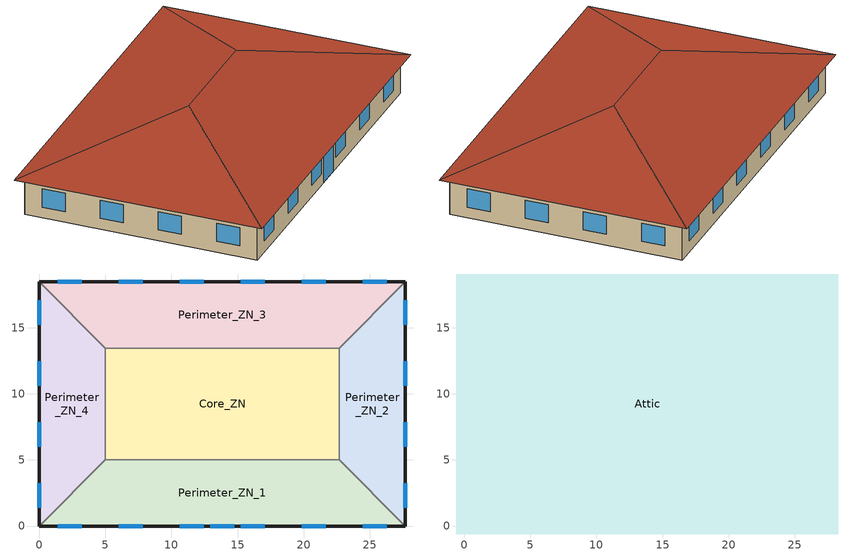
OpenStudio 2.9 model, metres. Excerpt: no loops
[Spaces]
Perimeter_ZN_1
 floor ground: 22.69,5 27.69,0 0,0 5,5 z0
 wall outside: 0,0 27.69,0 z0:3.05
 wall to Perimeter_ZN_4: 5,5 0,0 z0:3.05
 wall to Core_ZN: 22.69,5 5,5 z0:3.05
 wall to Perimeter_ZN_2: 27.69,0 22.69,5 z0:3.05
 window: 1.39,0 3.22,0 / 19.85,0 21.68,0 / 15.24,0 17.07,0 / 6.01,0 7.84,0 / 10.62,0 12.45,0 / 24.47,0 26.3,0 z0.9:2.42; 12.93,0 14.76,0 z0:2.13
Perimeter_ZN_2
 floor ground: 27.69,18.46 27.69,0 22.69,5 22.69,13.46 z0
 wall outside: 27.69,0 27.69,18.46 z0:3.05
 wall to Perimeter_ZN_3: 27.69,18.46 22.69,13.46 z0:3.05
 wall to Core_ZN: 22.69,13.46 22.69,5 z0:3.05
 window: 27.69,1.39 27.69,3.22 / 27.69,10.62 27.69,12.45 / 27.69,15.24 27.69,17.07 / 27.69,6.01 27.69,7.84 z0.9:2.42
Perimeter_ZN_3
 floor ground: 27.69,18.46 22.69,13.46 5,13.46 0,18.46 z0
 wall outside: 27.69,18.46 0,18.46 z0:3.05
 wall to Core_ZN: 5,13.46 22.69,13.46 z0:3.05
 wall to Perimeter_ZN_4: 0,18.46 5,13.46 z0:3.05
 window: 21.68,18.46 19.85,18.46 / 7.84,18.46 6.01,18.46 / 17.07,18.46 15.24,18.46 / 12.45,18.46 10.62,18.46 / 26.3,18.46 24.47,18.46 / 3.22,18.46 1.39,18.46 z0.9:2.42
Perimeter_ZN_4
 floor ground: 0,18.46 5,13.46 5,5 0,0 z0
 wall outside: 0,18.46 0,0 z0:3.05
 wall to Core_ZN: 5,5 5,13.46 z0:3.05
 window: 0,3.22 0,1.39 / 0,12.45 0,10.62 / 0,7.84 0,6.01 / 0,17.07 0,15.24 z0.9:2.42
Core_ZN
 floor ground: 22.69,13.46 22.69,5 5,5 5,13.46 z0
Attic
 floor outside: 28.29,19.06 27.69,18.46 0,18.46 -0.6,19.06 z3.05; -0.6,19.06 0,18.46 0,0 -0.6,-0.6 z3.05; 28.29,19.06 28.29,-0.6 27.69,0 27.69,18.46 z3.05; 27.69,0 28.29,-0.6 -0.6,-0.6 0,0 z3.05
 floor to Perimeter_ZN_4: 0,18.46 5,13.46 5,5 0,0 z3.05
 floor to Perimeter_ZN_1: 22.69,5 27.69,0 0,0 5,5 z3.05
 floor to Perimeter_ZN_2: 27.69,18.46 27.69,0 22.69,5 22.69,13.46 z3.05
 floor to Core_ZN: 22.69,13.46 22.69,5 5,5 5,13.46 z3.05
 floor to Perimeter_ZN_3: 27.69,18.46 22.69,13.46 5,13.46 0,18.46 z3.05
 roof outside: 18.46,9.23,6.33 28.29,-0.6,3.05 28.29,19.06,3.05; 18.46,9.23,6.33 28.29,19.06,3.05 -0.6,19.06,3.05 9.23,9.23,6.33; 9.23,9.23,6.33 -0.6,-0.6,3.05 28.29,-0.6,3.05 18.46,9.23,6.33; 9.23,9.23,6.33 -0.6,19.06,3.05 -0.6,-0.6,3.05
[Site]
Chicago Ohare Intl Ap_IL_USA: Latitude {deg}=41.98; Longitude {deg}=-87.92; Time Zone {hr}=-6; Elevation {m}=201; Terrain=City
[Building]
-SmallOffice-ASHRAE 169-2006-5A created: 2020-04-09 16:01:02 -0600: North Axis {deg}=0; Default Construction Set=Res 90.1-2010 - Office - ASHRAE 169-2013-5A; Standards Number of Stories=1; Standards Number of Above Ground Stories=1; Standards Building Type=Office
[ClimateZones]
Climate Zone Institution Name 1=ASHRAE; Climate Zone Document Name 1=ANSI/ASHRAE Standard 169; Climate Zone Document Year 1=2006; Climate Zone Value 1=5A; Climate Zone Institution Name 2=CEC; Climate Zone Document Name 2=California Climate Zone Descriptions; Climate Zone Document Year 2=1995
[Site:WaterMainsTemperature]
Calculation Method=Correlation; Annual Average Outdoor Air Temperature {C}=9.925; Maximum Difference In Monthly Average Outdoor Air Temperatures {deltaC}=28.7
[SizingPeriod:DesignDay] Barometric Pressure {Pa}=98934; Sky Clearness=0; Rain Indicator=0; Snow Indicator=0; Day of Month=21; Daylight Saving Time Indicator=0; Humidity Indicating Type=Wetbulb; Dry-Bulb Temperature Range Modifier Type=DefaultMultipliers
Name | Maximum Dry-Bulb Temperature {C} | Daily Dry-Bulb Temperature Range {deltaC} | Humidity Indicating Conditions at Maximum Dry-Bulb | Wind Speed {m/s} | Wind Direction {deg} | Month | Day Type | Solar Model Indicator | ASHRAE Taub | ASHRAE Taud
Chicago Ohare Intl Ap Ann Clg .4% Condns DB=>MWB | 33.3 | 10.5 | 23.7 | 5.2 | 230 | 7 | SummerDesignDay | ASHRAETau | 0.455 | 2.05
Chicago Ohare Intl Ap Ann Htg 99.6% Condns DB | -20 | 0 | -20 | 4.9 | 270 | 1 | WinterDesignDay | ASHRAEClearSky
[Site:GroundTemperature:BuildingSurface]
19.527, 19.502, 19.536, 19.598, 20.002, 21.64, 22.225, 22.375, 21.449, 20.121, 19.802, 19.633
[Material:NoMass] Thermal Absorptance=0.9; Solar Absorptance=0.7
Name | Roughness | Thermal Resistance {m2-K/W} | Visible Absorptance
CP02 CARPET PAD | VeryRough | 0.21648 | 0.8
Typical Carpet Pad | Smooth | 0.21648 | 0.8
Typical Insulation R-10.94 | Smooth | 1.92744 | 0.7
Typical Insulation R-8.72 | Smooth | 1.53614 | 0.7
Typical Insulation R-19.72 | Smooth | 3.4722 | 0.7
Typical Insulation R-0.58 1 | Smooth | 0.101875 | 0.7
Typical Insulation R-1.15 1 | Smooth | 0.202527 | 0.7
[Material]
Name | Roughness | Thickness {m} | Conductivity {W/m-K} | Density {kg/m3} | Specific Heat {J/kg-K} | Thermal Absorptance | Solar Absorptance | Visible Absorptance
100mm Normalweight concrete floor | MediumSmooth | 0.1016 | 2.31 | 2322 | 832
G01 13mm gypsum board | Smooth | 0.0127 | 0.16 | 800 | 1090 | 0.9 | 0.7 | 0.5
4 in. Normalweight Concrete Floor | MediumRough | 0.1016 | 2.31 | 2322 | 832 | 0.9 | 0.7 | 0.7
6 in. Normalweight Concrete Floor | MediumRough | 0.1524 | 2.31 | 2322 | 832 | 0.9 | 0.7 | 0.7
8 in. Concrete Block Basement Wall | MediumRough | 0.2032 | 1.326 | 1842 | 912 | 0.9 | 0.7 | 0.7
F08 Metal surface; Metal Roof Surface | Smooth | 0.0008 | 45.28 | 7824 | 500 | 0.9 | 0.7 | 0.7
G05 25mm wood | MediumSmooth | 0.0254 | 0.15 | 608 | 1630 | 0.9 | 0.5 | 0.5
Std Wood 6inch | MediumSmooth | 0.15 | 0.12 | 540 | 1210 | 0.9 | 0.7 | 0.7
1IN Stucco | Smooth | 0.0253 | 0.6918 | 1858 | 837 | 0.9 | 0.7 | 0.92
8IN CONCRETE HW RefBldg | Rough | 0.2032 | 1.311 | 2240 | 836.8 | 0.9 | 0.7 | 0.7
1/2IN Gypsum | Smooth | 0.0127 | 0.16 | 784.9 | 830 | 0.9 | 0.4 | 0.4
Roof Membrane | VeryRough | 0.0095 | 0.16 | 1121.29 | 1460 | 0.9 | 0.7 | 0.7
[Construction]
Typical Interior Floor: 100mm Normalweight concrete floor, CP02 CARPET PAD
Typical Interior Wall: G01 13mm gypsum board, G01 13mm gypsum board
Typical Interior Ceiling: CP02 CARPET PAD, 100mm Normalweight concrete floor
Typical Insulated Carpeted 6in Slab Floor: 6 in. Normalweight Concrete Floor, Typical Carpet Pad
Typical Insulated Basement Mass Wall: 8 in. Concrete Block Basement Wall
U 0.52 SHGC 0.40 Dbl Ref-D Clr 6mm/13mm Air: REF D CLEAR 6MM, AIR 13MM, CLEAR 6MM
U 0.72 SHGC 0.25 Sgl Ref-B-M Tint 6mm: REF B TINT MID 6MM
U 1.17 SHGC 0.49 Sgl Ref-D Clr 6mm: REF D CLEAR 6MM
Typical Interior Window: Clear 3mm
Typical Interior Door; Typical Interior Partition: G05 25mm wood
InteriorFurnishings: Std Wood 6inch
Typical Insulated Exterior Mass Floor R-13.51: Typical Insulation R-10.94, 4 in. Normalweight Concrete Floor, Typical Carpet Pad
Typical Insulated Exterior Mass Wall R-11.11: 1IN Stucco, 8IN CONCRETE HW RefBldg, Typical Insulation R-8.72, 1/2IN Gypsum
Typical IEAD Roof R-20.83: Roof Membrane, Typical Insulation R-19.72, Metal Roof Surface
Typical Insulated Metal Door R-1.43 1: F08 Metal surface, Typical Insulation R-0.58 1
Typical Overhead Door R-2.0 1: Typical Insulation R-1.15 1
[WindowMaterial:Glazing] Optical Data Type=SpectralAverage; Infrared Transmittance at Normal Incidence=0; Front Side Infrared Hemispherical Emissivity=0.84; Conductivity {W/m-K}=0.9; Dirt Correction Factor for Solar and Visible Transmittance=1; Solar Diffusing=No
Name | Thickness {m} | Solar Transmittance at Normal Incidence | Front Side Solar Reflectance at Normal Incidence | Back Side Solar Reflectance at Normal Incidence | Visible Transmittance at Normal Incidence | Front Side Visible Reflectance at Normal Incidence | Back Side Visible Reflectance at Normal Incidence | Back Side Infrared Hemispherical Emissivity
REF D CLEAR 6MM | 0.006 | 0.429 | 0.308 | 0.379 | 0.334 | 0.453 | 0.505 | 0.82
CLEAR 6MM | 0.006 | 0.775 | 0.071 | 0.071 | 0.881 | 0.08 | 0.08 | 0.84
REF B TINT MID 6MM | 0.006 | 0.1 | 0.11 | 0.41 | 0.13 | 0.1 | 0.32 | 0.45
Clear 3mm | 0.003 | 0.837 | 0.075 | 0.075 | 0.898 | 0.081 | 0.081 | 0.84
[WindowMaterial:Gas]
AIR 13MM: Gas Type=Air; Thickness {m}=0.0127
[DefaultConstructionSet]
Res 90.1-2010 - Office - ASHRAE 169-2013-5A: Default Exterior Surface Constructions=Default Surface Constructions 7; Default Interior Surface Constructions=Default Surface Constructions 8; Default Ground Contact Surface Constructions=Default Surface Constructions 9; Default Exterior SubSurface Constructions=Default Sub Surface Constructions 5; Default Interior SubSurface Constructions=Default Sub Surface Constructions 6; Interior Partition Construction=Typical Interior Partition
[DefaultSurfaceConstructions]
Name | Floor Construction | Wall Construction | Roof Ceiling Construction
Default Surface Constructions 7 | Typical Insulated Exterior Mass Floor R-13.51 | Typical Insulated Exterior Mass Wall R-11.11 | Typical IEAD Roof R-20.83
Default Surface Constructions 8 | Typical Interior Floor | Typical Interior Wall | Typical Interior Ceiling
Default Surface Constructions 9 | Typical Insulated Carpeted 6in Slab Floor | Typical Insulated Basement Mass Wall
[DefaultSubSurfaceConstructions]
Name | Fixed Window Construction | Operable Window Construction | Door Construction | Glass Door Construction | Overhead Door Construction | Skylight Construction | Tubular Daylight Dome Construction | Tubular Daylight Diffuser Construction
Default Sub Surface Constructions 5 | U 0.52 SHGC 0.40 Dbl Ref-D Clr 6mm/13mm Air | U 0.52 SHGC 0.40 Dbl Ref-D Clr 6mm/13mm Air | Typical Insulated Metal Door R-1.43 1 | U 0.72 SHGC 0.25 Sgl Ref-B-M Tint 6mm | Typical Overhead Door R-2.0 1 | U 1.17 SHGC 0.49 Sgl Ref-D Clr 6mm | Typical Interior Window | Typical Interior Window
Default Sub Surface Constructions 6 | Typical Interior Window | Typical Interior Window | Typical Interior Door
[Space]
Name | Space Type | Building Story | Thermal Zone | Part of Total Floor Area
Perimeter_ZN_1 | Office WholeBuilding - Sm Office - 90.1-2010 | Building Story 1 | Perimeter_ZN_1 ZN | Yes
Attic | Office Attic - 90.1-2010 |  | Attic ZN | No
Perimeter_ZN_2 | Office WholeBuilding - Sm Office - 90.1-2010 | Building Story 1 | Perimeter_ZN_2 ZN | Yes
Perimeter_ZN_3 | Office WholeBuilding - Sm Office - 90.1-2010 | Building Story 1 | Perimeter_ZN_3 ZN | Yes
Perimeter_ZN_4 | Office WholeBuilding - Sm Office - 90.1-2010 | Building Story 1 | Perimeter_ZN_4 ZN | Yes
Core_ZN | Office WholeBuilding - Sm Office - 90.1-2010 | Building Story 1 | Core_ZN ZN | Yes
[BuildingStory]
Building Story 1: Nominal Z Coordinate {m}=0
[SpaceType] Standards Building Type=Office
Name | Default Schedule Set | Design Specification Outdoor Air Object | Standards Space Type
Office WholeBuilding - Sm Office - 90.1-2010 | Office WholeBuilding - Sm Office Schedule Set | Office WholeBuilding - Sm Office Ventilation | WholeBuilding - Sm Office
Office Attic - 90.1-2010 | Office Attic Schedule Set | Office Attic Ventilation | Attic
[Lights:Definition]
Office WholeBuilding - Sm Office Lights Definition 1: Design Level Calculation Method=Watts/Area; Watts per Space Floor Area {W/m2}=9.68752; Fraction Radiant=0.7; Fraction Visible=0.2
[ThermalZone] Use Ideal Air Loads=No
Name | Thermostat | Primary Daylighting Control | Fraction of Zone Controlled by Primary Daylighting Control | Secondary Daylighting Control | Fraction of Zone Controlled by Secondary Daylighting Control
Attic ZN
Core_ZN ZN | Office WholeBuilding - Sm Office - 90.1-2010 Thermostat 4
Perimeter_ZN_1 ZN | Office WholeBuilding - Sm Office - 90.1-2010 Thermostat | Perimeter_ZN_1 Daylt Sensor 1 | 0.02 | Perimeter_ZN_1 Daylt Sensor 2 | 0.1
Perimeter_ZN_2 ZN | Office WholeBuilding - Sm Office - 90.1-2010 Thermostat 1 | Perimeter_ZN_2 Daylt Sensor 1 | 0.06 | Perimeter_ZN_2 Daylt Sensor 2 | 0.15
Perimeter_ZN_3 ZN | Office WholeBuilding - Sm Office - 90.1-2010 Thermostat 2 | Perimeter_ZN_3 Daylt Sensor 1 | 0.1 | Perimeter_ZN_3 Daylt Sensor 2 | 0.02
Perimeter_ZN_4 ZN | Office WholeBuilding - Sm Office - 90.1-2010 Thermostat 3 | Perimeter_ZN_4 Daylt Sensor 1 | 0.06 | Perimeter_ZN_4 Daylt Sensor 2 | 0.15
[Sizing:Zone]
Attic ZN: Zone Cooling Design Supply Air Temperature Input Method=SupplyAirTemperature; Zone Cooling Design Supply Air Temperature {C}=14; Zone Cooling Design Supply Air Temperature Difference {deltaC}=11.11; Zone Heating Design Supply Air Temperature Input Method=SupplyAirTemperature; Zone Heating Design Supply Air Temperature {C}=40; Zone Heating Design Supply Air Temperature Difference {deltaC}=11.11; Zone Cooling Design Supply Air Humidity Ratio {kg-H2O/kg-air}=0.0085; Zone Heating Design Supply Air Humidity Ratio {kg-H2O/kg-air}=0.008; Cooling Design Air Flow Method=DesignDay; Heating Design Air Flow Method=DesignDay; Account for Dedicated Outdoor Air System=No; Dedicated Outdoor Air System Control Strategy=NeutralSupplyAir; Dedicated Outdoor Air Low Setpoint Temperature for Design {C}=autosize; Dedicated Outdoor Air High Setpoint Temperature for Design {C}=autosize
[AvailabilityManager:NightCycle] Control Type=CycleOnAny; Thermostat Tolerance {deltaC}=1; Cycling Run Time {s}=1800
Availability Manager Night Cycle 1; Availability Manager Night Cycle 2; Availability Manager Night Cycle 3; Availability Manager Night Cycle 4; Availability Manager Night Cycle 5; Availability Manager Night Cycle 6
[InternalMass:Definition]
Internal Mass Definition 1: Construction=InteriorFurnishings; Design Level Calculation Method=SurfaceArea/Area; Surface Area per Space Floor Area=2
[InternalMass] Internal Mass Definition=Internal Mass Definition 1; Multiplier=1
Name | Space or SpaceType
Perimeter_ZN_1 Mass | Perimeter_ZN_1
Attic Mass | Attic
Perimeter_ZN_2 Mass | Perimeter_ZN_2
Perimeter_ZN_3 Mass | Perimeter_ZN_3
Perimeter_ZN_4 Mass | Perimeter_ZN_4
Core_ZN Mass | Core_ZN
[Exterior:Lights:Definition]
Name | Design Level {W}
Occ Sensing Exterior Lights Def | 861.3
NonDimming Exterior Lights Def | 50.7
[Exterior:Lights] Control Option=AstronomicalClock
Name | Exterior Lights Definition | Schedule
Occ Sensing Exterior Lights Def | Occ Sensing Exterior Lights Def | OfficeSmall Exterior_lighting_schedule_b
NonDimming Exterior Lights Def | NonDimming Exterior Lights Def | OfficeSmall Exterior_lighting_schedule_a
[Daylighting:Control] Position Z-Coordinate {m}=0.762; Illuminance Setpoint {lux}=500; Lighting Control Type=Stepped; Minimum Input Power Fraction for Continuous Dimming Control=0.3; Minimum Light Output Fraction for Continuous Dimming Control=0.2; Number of Stepped Control Steps=3; Probability Lighting will be Reset When Needed in Manual Stepped Control=1; Maximum Allowable Discomfort Glare Index=22
Name | Space | Position X-Coordinate {m} | Position Y-Coordinate {m}
Perimeter_ZN_1 Daylt Sensor 1 | Perimeter_ZN_1 | 3.3236 | 1.6002
Perimeter_ZN_1 Daylt Sensor 2 | Perimeter_ZN_1 | 8.9611 | 1.6002
Perimeter_ZN_2 Daylt Sensor 1 | Perimeter_ZN_2 | 26.0898 | 3.3236
Perimeter_ZN_2 Daylt Sensor 2 | Perimeter_ZN_2 | 26.0898 | 9.23
Perimeter_ZN_3 Daylt Sensor 1 | Perimeter_ZN_3 | 13.8684 | 16.8598
Perimeter_ZN_3 Daylt Sensor 2 | Perimeter_ZN_3 | 24.3664 | 16.8598
Perimeter_ZN_4 Daylt Sensor 1 | Perimeter_ZN_4 | 1.6002 | 15.1364
Perimeter_ZN_4 Daylt Sensor 2 | Perimeter_ZN_4 | 1.6002 | 9.2446
[People:Definition]
Office WholeBuilding - Sm Office People Definition 1: Number of People Calculation Method=People/Area; People per Space Floor Area {person/m2}=0.0602779; Fraction Radiant=0.3
[People]
Office WholeBuilding - Sm Office People: People Definition=Office WholeBuilding - Sm Office People Definition 1; Space or SpaceType=Office WholeBuilding - Sm Office - 90.1-2010; Work Efficiency Schedule=Work Efficiency Schedule; Clothing Insulation Schedule=Clothing Schedule; Air Velocity Schedule=Air Velocity Schedule; Multiplier=1
[Lights]
Office WholeBuilding - Sm Office Lights: Lights Definition=Office WholeBuilding - Sm Office Lights Definition 1; Space or SpaceType=Office WholeBuilding - Sm Office - 90.1-2010; Fraction Replaceable=1
[ElectricEquipment:Definition]
Office WholeBuilding - Sm Office Elec Equip Definition 1: Design Level Calculation Method=Watts/Area; Watts per Space Floor Area {W/m2}=6.78126; Fraction Radiant=0.5
[ElectricEquipment]
Office WholeBuilding - Sm Office Elec Equip: Electric Equipment Definition=Office WholeBuilding - Sm Office Elec Equip Definition 1; Space or SpaceType=Office WholeBuilding - Sm Office - 90.1-2010
[DesignSpecification:OutdoorAir] Outdoor Air Flow per Person {m3/s-person}=0; Outdoor Air Flow Air Changes per Hour {1/hr}=0
Name | Outdoor Air Method | Outdoor Air Flow per Floor Area {m3/s-m2} | Outdoor Air Flow Rate {m3/s} | Outdoor Air Flow Rate Fraction Schedule
Office WholeBuilding - Sm Office Ventilation | Sum | 0.0004318 | 0 | Always On Schedule
Office Attic Ventilation |  | 0
[DefaultScheduleSet]
Name | Number of People Schedule | People Activity Level Schedule | Lighting Schedule | Electric Equipment Schedule | Infiltration Schedule
Office WholeBuilding - Sm Office Schedule Set | OfficeSmall BLDG_OCC_SCH | OfficeSmall ACTIVITY_SCH | OfficeSmall BLDG_LIGHT_SCH_2010 | OfficeSmall BLDG_EQUIP_SCH_2010 | OfficeSmall INFIL_QUARTER_ON_SCH
Office Attic Schedule Set |  |  |  |  | OfficeLarge INFIL_SCH_PNNL
[SpaceInfiltration:DesignFlowRate] Schedule=faultlvlsch_EI; Design Flow Rate Calculation Method=Flow/ExteriorArea; Flow per Exterior Surface Area {m3/s-m2}=0.000569573; Constant Term Coefficient=0; Temperature Term Coefficient=0; Velocity Term Coefficient=0.224; Velocity Squared Term Coefficient=0
Name | Space or SpaceType
Perimeter_ZN_1 Infiltration 0.2 percent increase | Perimeter_ZN_1
Perimeter_ZN_2 Infiltration 0.2 percent increase | Perimeter_ZN_2
Perimeter_ZN_3 Infiltration 0.2 percent increase | Perimeter_ZN_3
Perimeter_ZN_4 Infiltration 0.2 percent increase | Perimeter_ZN_4
[ThermostatSetpoint:DualSetpoint] Heating Setpoint Temperature Schedule=OfficeSmall HTGSETP_SCH_NO_OPTIMUM; Cooling Setpoint Temperature Schedule=OfficeSmall CLGSETP_SCH_NO_OPTIMUM
Office WholeBuilding - Sm Office - 90.1-2010 Thermostat; Office WholeBuilding - Sm Office - 90.1-2010 Thermostat 1; Office WholeBuilding - Sm Office - 90.1-2010 Thermostat 2; Office WholeBuilding - Sm Office - 90.1-2010 Thermostat 3; Office WholeBuilding - Sm Office - 90.1-2010 Thermostat 4
[EnergyManagementSystem:Program]
emsprogram_EI_PerimeterZN1Infiltration: SET FLRATIO = 0.2; SET SM = 6.0; SET SD = 1.0; SET ST = 9.0; SET EM = 12.0; SET ED = 31.0; SET ET = 23.0; SET tau = 0.0; SET dt = 0.16666666666666666; IF tau == 0; SET tau = 0.001; ENDIF; SET ActualTime = (DayOfYear-1.0)*24.0 + CurrentTime; IF SM == 1; SET T_SM = 0; ELSEIF SM == 2; SET T_SM = 744; ELSEIF SM == 3; SET T_SM = 1416; ELSEIF SM == 4; SET T_SM = 2160; ELSEIF SM == 5; SET T_SM = 2880; ELSEIF SM == 6; SET T_SM = 3624; ELSEIF SM == 7; SET T_SM = 4344; ELSEIF SM == 8; SET T_SM = 5088; ELSEIF SM == 9; SET T_SM = 5832; ELSEIF SM == 10; SET T_SM = 6552; ELSEIF SM == 11; SET T_SM = 7296; ELSEIF SM == 12; SET T_SM = 8016; ENDIF; IF EM == 1; SET T_EM = 0; ELSEIF EM == 2; SET T_EM = 744; ELSEIF EM == 3; SET T_EM = 1416; ELSEIF EM == 4; SET T_EM = 2160; ELSEIF EM == 5; SET T_EM = 2880; ELSEIF EM == 6; SET T_EM = 3624; ELSEIF EM == 7; SET T_EM = 4344; ELSEIF EM == 8; SET T_EM = 5088; ELSEIF EM == 9; SET T_EM = 5832; ELSEIF EM == 10; SET T_EM = 6552; ELSEIF EM == 11; SET T_EM = 7296; ELSEIF EM == 12; SET T_EM = 8016; ENDIF; SET StartTime = T_SM + (SD-1)*24 + ST; SET EndTime = T_EM + (ED-1)*24 + ET; IF (ActualTime>=StartTime) && (ActualTime<=EndTime); SET AF_previous = @TrendValue emstv_EI_PerimeterZN1Infiltration 1; SET AF_current_EI_PerimeterZN1Infiltration = AF_previous + dt/tau; IF AF_current_EI_PerimeterZN1Infiltration>1.0; SET AF_current_EI_PerimeterZN1Infiltration = 1.0; ENDIF; IF AF_previous>=1.0; SET AF_current_EI_PerimeterZN1Infiltration = 1.0; ENDIF; ELSE; SET AF_previous = 0.0; SET AF_current_EI_PerimeterZN1Infiltration = 0.0; ENDIF; SET SCH = sch_original_EI_PerimeterZN1Infiltration; SET AF = AF_current_EI_PerimeterZN1Infiltration; SET FL_EI_PerimeterZN1Infiltration = SCH*(1+FLRATIO*AF)
emsprogram_EI_PerimeterZN2Infiltration: SET FLRATIO = 0.2; SET SM = 6.0; SET SD = 1.0; SET ST = 9.0; SET EM = 12.0; SET ED = 31.0; SET ET = 23.0; SET tau = 0.0; SET dt = 0.16666666666666666; IF tau == 0; SET tau = 0.001; ENDIF; SET ActualTime = (DayOfYear-1.0)*24.0 + CurrentTime; IF SM == 1; SET T_SM = 0; ELSEIF SM == 2; SET T_SM = 744; ELSEIF SM == 3; SET T_SM = 1416; ELSEIF SM == 4; SET T_SM = 2160; ELSEIF SM == 5; SET T_SM = 2880; ELSEIF SM == 6; SET T_SM = 3624; ELSEIF SM == 7; SET T_SM = 4344; ELSEIF SM == 8; SET T_SM = 5088; ELSEIF SM == 9; SET T_SM = 5832; ELSEIF SM == 10; SET T_SM = 6552; ELSEIF SM == 11; SET T_SM = 7296; ELSEIF SM == 12; SET T_SM = 8016; ENDIF; IF EM == 1; SET T_EM = 0; ELSEIF EM == 2; SET T_EM = 744; ELSEIF EM == 3; SET T_EM = 1416; ELSEIF EM == 4; SET T_EM = 2160; ELSEIF EM == 5; SET T_EM = 2880; ELSEIF EM == 6; SET T_EM = 3624; ELSEIF EM == 7; SET T_EM = 4344; ELSEIF EM == 8; SET T_EM = 5088; ELSEIF EM == 9; SET T_EM = 5832; ELSEIF EM == 10; SET T_EM = 6552; ELSEIF EM == 11; SET T_EM = 7296; ELSEIF EM == 12; SET T_EM = 8016; ENDIF; SET StartTime = T_SM + (SD-1)*24 + ST; SET EndTime = T_EM + (ED-1)*24 + ET; IF (ActualTime>=StartTime) && (ActualTime<=EndTime); SET AF_previous = @TrendValue emstv_EI_PerimeterZN2Infiltration 1; SET AF_current_EI_PerimeterZN2Infiltration = AF_previous + dt/tau; IF AF_current_EI_PerimeterZN2Infiltration>1.0; SET AF_current_EI_PerimeterZN2Infiltration = 1.0; ENDIF; IF AF_previous>=1.0; SET AF_current_EI_PerimeterZN2Infiltration = 1.0; ENDIF; ELSE; SET AF_previous = 0.0; SET AF_current_EI_PerimeterZN2Infiltration = 0.0; ENDIF; SET SCH = sch_original_EI_PerimeterZN2Infiltration; SET AF = AF_current_EI_PerimeterZN2Infiltration; SET FL_EI_PerimeterZN2Infiltration = SCH*(1+FLRATIO*AF)
emsprogram_EI_PerimeterZN3Infiltration: SET FLRATIO = 0.2; SET SM = 6.0; SET SD = 1.0; SET ST = 9.0; SET EM = 12.0; SET ED = 31.0; SET ET = 23.0; SET tau = 0.0; SET dt = 0.16666666666666666; IF tau == 0; SET tau = 0.001; ENDIF; SET ActualTime = (DayOfYear-1.0)*24.0 + CurrentTime; IF SM == 1; SET T_SM = 0; ELSEIF SM == 2; SET T_SM = 744; ELSEIF SM == 3; SET T_SM = 1416; ELSEIF SM == 4; SET T_SM = 2160; ELSEIF SM == 5; SET T_SM = 2880; ELSEIF SM == 6; SET T_SM = 3624; ELSEIF SM == 7; SET T_SM = 4344; ELSEIF SM == 8; SET T_SM = 5088; ELSEIF SM == 9; SET T_SM = 5832; ELSEIF SM == 10; SET T_SM = 6552; ELSEIF SM == 11; SET T_SM = 7296; ELSEIF SM == 12; SET T_SM = 8016; ENDIF; IF EM == 1; SET T_EM = 0; ELSEIF EM == 2; SET T_EM = 744; ELSEIF EM == 3; SET T_EM = 1416; ELSEIF EM == 4; SET T_EM = 2160; ELSEIF EM == 5; SET T_EM = 2880; ELSEIF EM == 6; SET T_EM = 3624; ELSEIF EM == 7; SET T_EM = 4344; ELSEIF EM == 8; SET T_EM = 5088; ELSEIF EM == 9; SET T_EM = 5832; ELSEIF EM == 10; SET T_EM = 6552; ELSEIF EM == 11; SET T_EM = 7296; ELSEIF EM == 12; SET T_EM = 8016; ENDIF; SET StartTime = T_SM + (SD-1)*24 + ST; SET EndTime = T_EM + (ED-1)*24 + ET; IF (ActualTime>=StartTime) && (ActualTime<=EndTime); SET AF_previous = @TrendValue emstv_EI_PerimeterZN3Infiltration 1; SET AF_current_EI_PerimeterZN3Infiltration = AF_previous + dt/tau; IF AF_current_EI_PerimeterZN3Infiltration>1.0; SET AF_current_EI_PerimeterZN3Infiltration = 1.0; ENDIF; IF AF_previous>=1.0; SET AF_current_EI_PerimeterZN3Infiltration = 1.0; ENDIF; ELSE; SET AF_previous = 0.0; SET AF_current_EI_PerimeterZN3Infiltration = 0.0; ENDIF; SET SCH = sch_original_EI_PerimeterZN3Infiltration; SET AF = AF_current_EI_PerimeterZN3Infiltration; SET FL_EI_PerimeterZN3Infiltration = SCH*(1+FLRATIO*AF)
emsprogram_EI_PerimeterZN4Infiltration: SET FLRATIO = 0.2; SET SM = 6.0; SET SD = 1.0; SET ST = 9.0; SET EM = 12.0; SET ED = 31.0; SET ET = 23.0; SET tau = 0.0; SET dt = 0.16666666666666666; IF tau == 0; SET tau = 0.001; ENDIF; SET ActualTime = (DayOfYear-1.0)*24.0 + CurrentTime; IF SM == 1; SET T_SM = 0; ELSEIF SM == 2; SET T_SM = 744; ELSEIF SM == 3; SET T_SM = 1416; ELSEIF SM == 4; SET T_SM = 2160; ELSEIF SM == 5; SET T_SM = 2880; ELSEIF SM == 6; SET T_SM = 3624; ELSEIF SM == 7; SET T_SM = 4344; ELSEIF SM == 8; SET T_SM = 5088; ELSEIF SM == 9; SET T_SM = 5832; ELSEIF SM == 10; SET T_SM = 6552; ELSEIF SM == 11; SET T_SM = 7296; ELSEIF SM == 12; SET T_SM = 8016; ENDIF; IF EM == 1; SET T_EM = 0; ELSEIF EM == 2; SET T_EM = 744; ELSEIF EM == 3; SET T_EM = 1416; ELSEIF EM == 4; SET T_EM = 2160; ELSEIF EM == 5; SET T_EM = 2880; ELSEIF EM == 6; SET T_EM = 3624; ELSEIF EM == 7; SET T_EM = 4344; ELSEIF EM == 8; SET T_EM = 5088; ELSEIF EM == 9; SET T_EM = 5832; ELSEIF EM == 10; SET T_EM = 6552; ELSEIF EM == 11; SET T_EM = 7296; ELSEIF EM == 12; SET T_EM = 8016; ENDIF; SET StartTime = T_SM + (SD-1)*24 + ST; SET EndTime = T_EM + (ED-1)*24 + ET; IF (ActualTime>=StartTime) && (ActualTime<=EndTime); SET AF_previous = @TrendValue emstv_EI_PerimeterZN4Infiltration 1; SET AF_current_EI_PerimeterZN4Infiltration = AF_previous + dt/tau; IF AF_current_EI_PerimeterZN4Infiltration>1.0; SET AF_current_EI_PerimeterZN4Infiltration = 1.0; ENDIF; IF AF_previous>=1.0; SET AF_current_EI_PerimeterZN4Infiltration = 1.0; ENDIF; ELSE; SET AF_previous = 0.0; SET AF_current_EI_PerimeterZN4Infiltration = 0.0; ENDIF; SET SCH = sch_original_EI_PerimeterZN4Infiltration; SET AF = AF_current_EI_PerimeterZN4Infiltration; SET FL_EI_PerimeterZN4Infiltration = SCH*(1+FLRATIO*AF)
[EnergyManagementSystem:TrendVariable] Number of Timesteps to be Logged=1
Name | EMS Variable
emstv_EI_PerimeterZN1Infiltration | AF_current_EI_PerimeterZN1Infiltration
emstv_EI_PerimeterZN2Infiltration | AF_current_EI_PerimeterZN2Infiltration
emstv_EI_PerimeterZN3Infiltration | AF_current_EI_PerimeterZN3Infiltration
emstv_EI_PerimeterZN4Infiltration | AF_current_EI_PerimeterZN4Infiltration
[EnergyManagementSystem:ProgramCallingManager]
emspcm_EI_PerimeterZN1Infiltration: AfterPredictorBeforeHVACManagers; emsprogram_EI_PerimeterZN1Infiltration
emspcm_EI_PerimeterZN2Infiltration: AfterPredictorBeforeHVACManagers; emsprogram_EI_PerimeterZN2Infiltration
emspcm_EI_PerimeterZN3Infiltration: AfterPredictorBeforeHVACManagers; emsprogram_EI_PerimeterZN3Infiltration
emspcm_EI_PerimeterZN4Infiltration: AfterPredictorBeforeHVACManagers; emsprogram_EI_PerimeterZN4Infiltration
[EnergyManagementSystem:Actuator] Actuated Component=faultlvlsch_EI; Actuated Component Type=Schedule:Constant; Actuated Component Control Type=Schedule Value
FL_EI_PerimeterZN1Infiltration; FL_EI_PerimeterZN2Infiltration; FL_EI_PerimeterZN3Infiltration; FL_EI_PerimeterZN4Infiltration
[EnergyManagementSystem:Sensor] Output Variable or Output Meter Index Key=Always On Discrete
Name | Output Variable or Output Meter
sch_original_EI_PerimeterZN1Infiltration | Output Variable 1
sch_original_EI_PerimeterZN2Infiltration | Output Variable 2
sch_original_EI_PerimeterZN3Infiltration | Output Variable 3
sch_original_EI_PerimeterZN4Infiltration | Output Variable 4
[Schedule:Ruleset]
Name | Default Day Schedule | Summer Design Day Schedule | Winter Design Day Schedule
OfficeLarge INFIL_SCH_PNNL | OfficeLarge INFIL_SCH_PNNL Default | OfficeLarge INFIL_SCH_PNNL Summer Design Day | OfficeLarge INFIL_SCH_PNNL Winter Design Day
Clothing Schedule | Clothing Schedule Default Winter Clothes
Air Velocity Schedule | Air Velocity Schedule Default
Work Efficiency Schedule | Work Efficiency Schedule Default
OfficeSmall BLDG_OCC_SCH | OfficeSmall BLDG_OCC_SCH Default | OfficeSmall BLDG_OCC_SCH Summer Design Day | OfficeSmall BLDG_OCC_SCH Winter Design Day
OfficeSmall ACTIVITY_SCH | OfficeSmall ACTIVITY_SCH Default | OfficeSmall ACTIVITY_SCH Summer Design Day | OfficeSmall ACTIVITY_SCH Winter Design Day
OfficeSmall BLDG_LIGHT_SCH_2010 | OfficeSmall BLDG_LIGHT_SCH_2010 Default | OfficeSmall BLDG_LIGHT_SCH_2010 Summer Design Day | OfficeSmall BLDG_LIGHT_SCH_2010 Winter Design Day
OfficeSmall BLDG_EQUIP_SCH_2010 | OfficeSmall BLDG_EQUIP_SCH_2010 Default | OfficeSmall BLDG_EQUIP_SCH_2010 Summer Design Day | OfficeSmall BLDG_EQUIP_SCH_2010 Winter Design Day
OfficeSmall INFIL_QUARTER_ON_SCH | OfficeSmall INFIL_QUARTER_ON_SCH Default | OfficeSmall INFIL_QUARTER_ON_SCH Summer Design Day | OfficeSmall INFIL_QUARTER_ON_SCH Winter Design Day
OfficeSmall HTGSETP_SCH_NO_OPTIMUM | OfficeSmall HTGSETP_SCH_NO_OPTIMUM Default | OfficeSmall HTGSETP_SCH_NO_OPTIMUM Summer Design Day | OfficeSmall HTGSETP_SCH_NO_OPTIMUM Winter Design Day
OfficeSmall CLGSETP_SCH_NO_OPTIMUM | OfficeSmall CLGSETP_SCH_NO_OPTIMUM Default | OfficeSmall CLGSETP_SCH_NO_OPTIMUM Summer Design Day | OfficeSmall CLGSETP_SCH_NO_OPTIMUM Winter Design Day
OfficeSmall Exterior_lighting_schedule_b | OfficeSmall Exterior_lighting_schedule_b Default | OfficeSmall Exterior_lighting_schedule_b Summer Design Day | OfficeSmall Exterior_lighting_schedule_b Winter Design Day
OfficeSmall Exterior_lighting_schedule_a | OfficeSmall Exterior_lighting_schedule_a Default | OfficeSmall Exterior_lighting_schedule_a Summer Design Day | OfficeSmall Exterior_lighting_schedule_a Winter Design Day
Always On Schedule | Always Off Schedule Day
[Schedule:Day]
OfficeLarge INFIL_SCH_PNNL Default; Clothing Schedule Default Winter Clothes; OfficeSmall BLDG_OCC_SCH Summer Design Day; OfficeSmall BLDG_LIGHT_SCH_2010 Summer Design Day; OfficeSmall BLDG_EQUIP_SCH_2010 Summer Design Day; OfficeSmall INFIL_QUARTER_ON_SCH Default; Always Off Schedule Day: 24, 0, 1
OfficeLarge INFIL_SCH_PNNL Summer Design Day; OfficeLarge INFIL_SCH_PNNL SmrDsn|Wkdy Day: 6, 0, 1, 22, 0, 0.25, 24, 0, 1
OfficeLarge INFIL_SCH_PNNL Winter Design Day; OfficeLarge INFIL_SCH_PNNL WntrDsn|Sat Day: 6, 0, 1, 18, 0, 0.25, 24, 0, 1
Clothing Schedule Summer Clothes: 24, 0, 0.5
Air Velocity Schedule Default: 24, 0, 0.2
Work Efficiency Schedule Default; OfficeSmall BLDG_LIGHT_SCH_2010 Winter Design Day; OfficeSmall BLDG_EQUIP_SCH_2010 Winter Design Day: 24, 0, 0
OfficeSmall BLDG_OCC_SCH Default; OfficeSmall BLDG_OCC_SCH Winter Design Day: 24, 0, 0.001
OfficeSmall BLDG_OCC_SCH Wkdy Day: 6, 0, 0.001, 7, 0, 0.11, 8, 0, 0.21, 12, 0, 1, 13, 0, 0.53, 17, 0, 1, 18, 0, 0.32, 22, 0, 0.11, 23, 0, 0.05, 24, 0, 0.001
OfficeSmall ACTIVITY_SCH Default; OfficeSmall ACTIVITY_SCH Winter Design Day; OfficeSmall ACTIVITY_SCH Summer Design Day: 24, 0, 120
OfficeSmall BLDG_LIGHT_SCH_2010 Default; OfficeSmall BLDG_LIGHT_SCH_2010 Default|Wkdy Day: 5, 0, 0.18, 6, 0, 0.23, 7, 0, 0.187059, 8, 0, 0.341586, 12, 0, 0.73197, 13, 0, 0.65064, 17, 0, 0.73197, 18, 0, 0.496113, 20, 0, 0.341586, 22, 0, 0.260256, 23, 0, 0.187059, 24, 0, 0.18
OfficeSmall BLDG_LIGHT_SCH_2010 Wknd Day: 24, 0, 0.18
OfficeSmall BLDG_EQUIP_SCH_2010 Default; OfficeSmall BLDG_EQUIP_SCH_2010 Default|Wkdy Day: 6, 0, 0.42575, 8, 0, 0.484677, 12, 0, 0.969355, 13, 0, 0.911194, 17, 0, 0.969355, 18, 0, 0.484677, 23, 0, 0.193871, 24, 0, 0.1703
OfficeSmall BLDG_EQUIP_SCH_2010 Wknd Day: 24, 0, 0.1703
OfficeSmall INFIL_QUARTER_ON_SCH Summer Design Day; OfficeSmall INFIL_QUARTER_ON_SCH SmrDsn|Wkdy Day: 7, 0, 1, 19, 0, 0.25, 24, 0, 1
OfficeSmall INFIL_QUARTER_ON_SCH Winter Design Day; OfficeSmall INFIL_QUARTER_ON_SCH WntrDsn|Sat Day: 7, 0, 1, 18, 0, 0.25, 24, 0, 1
OfficeSmall HTGSETP_SCH_NO_OPTIMUM Default; OfficeSmall HTGSETP_SCH_NO_OPTIMUM Summer Design Day: 24, 0, 15.56
OfficeSmall HTGSETP_SCH_NO_OPTIMUM Wkdy Day: 6, 0, 15.56, 19, 0, 21.11, 24, 0, 15.56
OfficeSmall HTGSETP_SCH_NO_OPTIMUM Winter Design Day: 24, 0, 21.11
OfficeSmall CLGSETP_SCH_NO_OPTIMUM Default; OfficeSmall CLGSETP_SCH_NO_OPTIMUM Winter Design Day: 24, 0, 29.44
OfficeSmall CLGSETP_SCH_NO_OPTIMUM Summer Design Day: 24, 0, 23.89
OfficeSmall CLGSETP_SCH_NO_OPTIMUM Wkdy Day: 6, 0, 29.44, 18, 0, 23.89, 24, 0, 29.44
OfficeSmall Exterior_lighting_schedule_b Default; OfficeSmall Exterior_lighting_schedule_b Winter Design Day; OfficeSmall Exterior_lighting_schedule_b Summer Design Day: 6, 0, 0.7, 24, 0, 1
OfficeSmall Exterior_lighting_schedule_a Default; OfficeSmall Exterior_lighting_schedule_a Winter Design Day; OfficeSmall Exterior_lighting_schedule_a Summer Design Day: 6, 0, 0, 24, 0, 1
[Schedule:Rule] Date Specification Type=DateRange; Start Day=1
Name | Schedule Ruleset | Rule Order | Day Schedule | Apply Monday | Apply Tuesday | Apply Wednesday | Apply Thursday | Apply Friday | Start Month | End Month | End Day | Apply Saturday | Apply Sunday
Schedule Rule 1 | OfficeLarge INFIL_SCH_PNNL | 1 | OfficeLarge INFIL_SCH_PNNL SmrDsn|Wkdy Day | Yes | Yes | Yes | Yes | Yes | 1 | 12 | 31
Schedule Rule 2 | OfficeLarge INFIL_SCH_PNNL | 0 | OfficeLarge INFIL_SCH_PNNL WntrDsn|Sat Day |  |  |  |  |  | 1 | 12 | 31 | Yes
Schedule Rule 3 | Clothing Schedule | 0 | Clothing Schedule Summer Clothes |  |  |  |  |  | 5 | 9 | 30
Schedule Rule 4 | OfficeSmall BLDG_OCC_SCH | 0 | OfficeSmall BLDG_OCC_SCH Wkdy Day | Yes | Yes | Yes | Yes | Yes | 1 | 12 | 31
Schedule Rule 5 | OfficeSmall BLDG_LIGHT_SCH_2010 | 1 | OfficeSmall BLDG_LIGHT_SCH_2010 Default|Wkdy Day | Yes | Yes | Yes | Yes | Yes | 1 | 12 | 31
Schedule Rule 6 | OfficeSmall BLDG_LIGHT_SCH_2010 | 0 | OfficeSmall BLDG_LIGHT_SCH_2010 Wknd Day |  |  |  |  |  | 1 | 12 | 31 | Yes | Yes
Schedule Rule 7 | OfficeSmall BLDG_EQUIP_SCH_2010 | 1 | OfficeSmall BLDG_EQUIP_SCH_2010 Default|Wkdy Day | Yes | Yes | Yes | Yes | Yes | 1 | 12 | 31
Schedule Rule 8 | OfficeSmall BLDG_EQUIP_SCH_2010 | 0 | OfficeSmall BLDG_EQUIP_SCH_2010 Wknd Day |  |  |  |  |  | 1 | 12 | 31 | Yes | Yes
Schedule Rule 9 | OfficeSmall INFIL_QUARTER_ON_SCH | 1 | OfficeSmall INFIL_QUARTER_ON_SCH SmrDsn|Wkdy Day | Yes | Yes | Yes | Yes | Yes | 1 | 12 | 31
Schedule Rule 10 | OfficeSmall INFIL_QUARTER_ON_SCH | 0 | OfficeSmall INFIL_QUARTER_ON_SCH WntrDsn|Sat Day |  |  |  |  |  | 1 | 12 | 31 | Yes
Schedule Rule 11 | OfficeSmall HTGSETP_SCH_NO_OPTIMUM | 0 | OfficeSmall HTGSETP_SCH_NO_OPTIMUM Wkdy Day | Yes | Yes | Yes | Yes | Yes | 1 | 12 | 31
Schedule Rule 12 | OfficeSmall CLGSETP_SCH_NO_OPTIMUM | 0 | OfficeSmall CLGSETP_SCH_NO_OPTIMUM Wkdy Day | Yes | Yes | Yes | Yes | Yes | 1 | 12 | 31
[Schedule:Constant]
Name | Value
Always On Discrete | 1
faultlvlsch_EI | 0
